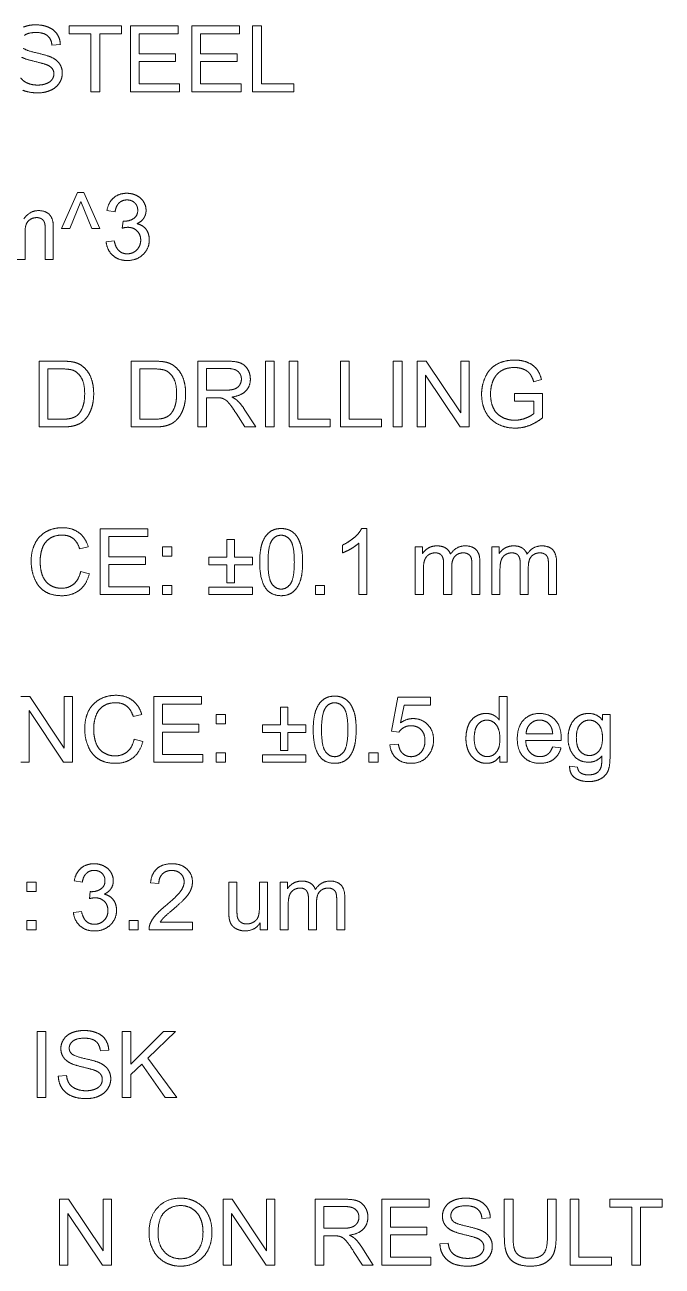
# Model space of a CAD drawing. Header units: millimetres. Extents: x -205 to 205, y -139 to 139.
# Drawn here: x 112.08 to 128.37, y -34.52 to -2.78 of the extents above; entities that cross this region are included whole.
import ezdxf

# ---------------------------------------------------------------- set-up
doc = ezdxf.new("R2010")
doc.units = ezdxf.units.MM
doc.layers.add('dimensions', color=7, linetype='Continuous', lineweight=18)

msp = doc.modelspace()

# ---------------------------------------------------------------- linework, layer by layer
at = {"layer": 'dimensions'}
for p, q in [((113.22, -2.808), (113.22, -3.007)), ((114.553, -2.808), (113.22, -2.808)), ((114.553, -3.007), (114.553, -2.808)), ((114.786, -2.808), (114.786, -4.491)), ((116.002, -2.808), (114.786, -2.808)), ((116.002, -3.007), (116.002, -2.808)), ((116.354, -2.808), (116.354, -4.491)), ((117.57, -2.808), (116.354, -2.808)), ((117.57, -3.007), (117.57, -2.808)), ((117.907, -2.808), (117.907, -4.491)), ((118.13, -2.808), (117.907, -2.808)), ((118.13, -4.292), (118.13, -2.808)), ((113.22, -3.007), (113.774, -3.007)), ((113.774, -3.007), (113.774, -4.491)), ((113.997, -3.007), (114.553, -3.007)), ((113.997, -4.491), (113.997, -3.007)), ((115.009, -3.007), (116.002, -3.007)), ((115.009, -3.522), (115.009, -3.007)), ((116.576, -3.007), (117.57, -3.007)), ((116.576, -3.522), (116.576, -3.007)), ((112.778, -3.298), (112.992, -3.282)), ((115.939, -3.522), (115.009, -3.522)), ((115.009, -3.719), (115.939, -3.719)), ((115.009, -4.292), (115.009, -3.719)), ((115.939, -3.719), (115.939, -3.522)), ((117.507, -3.522), (116.576, -3.522)), ((116.576, -3.719), (117.507, -3.719)), ((116.576, -4.292), (116.576, -3.719)), ((117.507, -3.719), (117.507, -3.522)), ((116.041, -4.292), (115.009, -4.292)), ((116.041, -4.491), (116.041, -4.292)), ((117.609, -4.292), (116.576, -4.292)), ((117.609, -4.491), (117.609, -4.292)), ((118.958, -4.292), (118.13, -4.292)), ((118.958, -4.491), (118.958, -4.292)), ((113.774, -4.491), (113.997, -4.491)), ((114.786, -4.491), (116.041, -4.491)), ((116.354, -4.491), (117.609, -4.491)), ((117.907, -4.491), (118.958, -4.491)), ((113.429, -7.065), (113.024, -7.985)), ((113.236, -7.985), (113.512, -7.299)), ((113.596, -7.065), (113.429, -7.065)), ((113.512, -7.299), (113.795, -7.985)), ((114.003, -7.985), (113.596, -7.065)), ((114.184, -7.523), (114.391, -7.56)), ((114.594, -7.799), (114.571, -7.98)), ((112.09, -8.776), (112.09, -8.068)), ((112.605, -8.009), (112.605, -8.776)), ((112.811, -8.776), (112.811, -7.94)), ((113.024, -7.985), (113.236, -7.985)), ((113.795, -7.985), (114.003, -7.985)), ((114.37, -8.305), (114.164, -8.332)), ((111.884, -8.776), (112.09, -8.776)), ((112.605, -8.776), (112.811, -8.776)), ((112.453, -11.38), (112.453, -13.062)), ((113.032, -11.38), (112.453, -11.38)), ((114.803, -11.38), (114.803, -13.062)), ((115.382, -11.38), (114.803, -11.38)), ((116.503, -11.38), (116.503, -13.062)), ((117.249, -11.38), (116.503, -11.38)), ((118.235, -11.38), (118.235, -13.062)), ((118.457, -11.38), (118.235, -11.38)), ((118.457, -13.062), (118.457, -11.38)), ((118.841, -11.38), (118.841, -13.062)), ((119.063, -11.38), (118.841, -11.38)), ((119.063, -12.863), (119.063, -11.38)), ((120.148, -11.38), (120.148, -13.062)), ((120.37, -11.38), (120.148, -11.38)), ((120.37, -12.863), (120.37, -11.38)), ((121.502, -11.38), (121.502, -13.062)), ((121.724, -11.38), (121.502, -11.38)), ((121.724, -13.062), (121.724, -11.38)), ((122.114, -11.38), (122.114, -13.062)), ((122.343, -11.38), (122.114, -11.38)), ((123.226, -12.701), (122.343, -11.38)), ((123.226, -11.38), (123.226, -12.701)), ((123.44, -11.38), (123.226, -11.38)), ((123.44, -13.062), (123.44, -11.38)), ((112.675, -12.863), (112.675, -11.578)), ((112.675, -11.578), (113.029, -11.578)), ((115.025, -12.863), (115.025, -11.578)), ((115.025, -11.578), (115.379, -11.578)), ((116.726, -12.122), (116.726, -11.566)), ((116.726, -11.566), (117.258, -11.566)), ((122.328, -11.74), (123.211, -13.062)), ((122.328, -13.062), (122.328, -11.74)), ((125.087, -11.905), (125.288, -11.85)), ((117.204, -12.122), (116.726, -12.122)), ((116.726, -12.315), (116.984, -12.315)), ((116.726, -13.062), (116.726, -12.315)), ((125.314, -12.204), (124.601, -12.205)), ((124.601, -12.205), (124.601, -12.402)), ((125.314, -12.828), (125.314, -12.204)), ((117.986, -13.062), (117.693, -12.604)), ((124.601, -12.402), (125.096, -12.402)), ((125.096, -12.402), (125.096, -12.715)), ((113.035, -12.863), (112.675, -12.863)), ((115.385, -12.863), (115.025, -12.863)), ((117.483, -12.712), (117.706, -13.062)), ((119.892, -12.863), (119.063, -12.863)), ((119.892, -13.062), (119.892, -12.863)), ((121.199, -12.863), (120.37, -12.863)), ((121.199, -13.062), (121.199, -12.863)), ((112.453, -13.062), (113.06, -13.062)), ((114.803, -13.062), (115.41, -13.062)), ((116.503, -13.062), (116.726, -13.062)), ((117.706, -13.062), (117.986, -13.062)), ((118.235, -13.062), (118.457, -13.062)), ((118.841, -13.062), (119.892, -13.062)), ((120.148, -13.062), (121.199, -13.062)), ((121.502, -13.062), (121.724, -13.062)), ((122.114, -13.062), (122.328, -13.062)), ((123.211, -13.062), (123.44, -13.062)), ((114.012, -15.666), (114.012, -17.348)), ((115.228, -15.666), (114.012, -15.666)), ((114.235, -15.864), (115.228, -15.864)), ((114.235, -16.379), (114.235, -15.864)), ((115.228, -15.864), (115.228, -15.666)), ((120.825, -15.659), (120.692, -15.659)), ((120.825, -17.348), (120.825, -15.659)), ((113.485, -16.178), (113.705, -16.127)), ((115.606, -16.129), (115.606, -16.364)), ((115.841, -16.129), (115.606, -16.129)), ((115.841, -16.364), (115.841, -16.129)), ((117.247, -15.937), (117.247, -16.395)), ((117.442, -15.937), (117.247, -15.937)), ((117.442, -16.395), (117.442, -15.937)), ((120.205, -16.081), (120.205, -16.281)), ((120.618, -16.032), (120.618, -17.348)), ((122.064, -16.129), (122.064, -17.348)), ((122.249, -16.129), (122.064, -16.129)), ((122.249, -16.3), (122.249, -16.129)), ((124.021, -16.129), (124.021, -17.348)), ((124.206, -16.129), (124.021, -16.129)), ((124.206, -16.3), (124.206, -16.129)), ((115.165, -16.379), (114.235, -16.379)), ((115.165, -16.577), (115.165, -16.379)), ((115.606, -16.364), (115.841, -16.364)), ((116.789, -16.395), (116.789, -16.587)), ((117.247, -16.395), (116.789, -16.395)), ((117.9, -16.395), (117.442, -16.395)), ((117.9, -16.587), (117.9, -16.395)), ((113.733, -16.814), (113.511, -16.758)), ((114.235, -16.577), (115.165, -16.577)), ((114.235, -17.149), (114.235, -16.577)), ((116.789, -16.587), (117.247, -16.587)), ((117.247, -16.587), (117.247, -17.049)), ((117.442, -16.587), (117.9, -16.587)), ((117.442, -17.049), (117.442, -16.587)), ((122.27, -17.348), (122.27, -16.715)), ((122.788, -16.556), (122.788, -17.348)), ((122.995, -17.348), (122.995, -16.64)), ((123.51, -16.58), (123.51, -17.348)), ((123.715, -17.348), (123.715, -16.511)), ((124.228, -17.348), (124.228, -16.715)), ((124.746, -16.556), (124.746, -17.348)), ((124.952, -17.348), (124.952, -16.64)), ((125.467, -16.58), (125.467, -17.348)), ((125.673, -17.348), (125.673, -16.511)), ((115.606, -17.112), (115.606, -17.348)), ((115.841, -17.112), (115.606, -17.112)), ((115.841, -17.348), (115.841, -17.112)), ((117.247, -17.049), (117.442, -17.049)), ((119.51, -17.112), (119.51, -17.348)), ((119.745, -17.112), (119.51, -17.112)), ((119.745, -17.348), (119.745, -17.112)), ((114.012, -17.348), (115.268, -17.348)), ((115.268, -17.149), (114.235, -17.149)), ((115.268, -17.348), (115.268, -17.149)), ((115.606, -17.348), (115.841, -17.348)), ((116.789, -17.155), (116.789, -17.348)), ((117.9, -17.155), (116.789, -17.155)), ((116.789, -17.348), (117.9, -17.348)), ((117.9, -17.348), (117.9, -17.155)), ((119.51, -17.348), (119.745, -17.348)), ((120.618, -17.348), (120.825, -17.348)), ((122.064, -17.348), (122.27, -17.348)), ((122.788, -17.348), (122.995, -17.348)), ((123.51, -17.348), (123.715, -17.348)), ((124.021, -17.348), (124.228, -17.348)), ((124.746, -17.348), (124.952, -17.348)), ((125.467, -17.348), (125.673, -17.348)), ((112.208, -19.951), (111.979, -19.951)), ((113.091, -21.272), (112.208, -19.951)), ((113.091, -19.951), (113.091, -21.272)), ((113.305, -19.951), (113.091, -19.951)), ((113.305, -21.633), (113.305, -19.951)), ((115.381, -19.951), (115.381, -21.633)), ((116.597, -19.951), (115.381, -19.951)), ((116.597, -20.15), (116.597, -19.951)), ((121.615, -19.974), (121.452, -20.838)), ((122.451, -19.974), (121.615, -19.974)), ((122.451, -20.172), (122.451, -19.974)), ((124.209, -19.951), (124.209, -20.555)), ((124.414, -19.951), (124.209, -19.951)), ((124.414, -21.633), (124.414, -19.951)), ((112.193, -20.312), (113.076, -21.633)), ((112.193, -21.633), (112.193, -20.312)), ((115.603, -20.15), (116.597, -20.15)), ((115.603, -20.665), (115.603, -20.15)), ((118.615, -20.223), (118.615, -20.681)), ((118.81, -20.223), (118.615, -20.223)), ((118.81, -20.681), (118.81, -20.223)), ((121.689, -20.624), (121.78, -20.172)), ((121.78, -20.172), (122.451, -20.172)), ((114.854, -20.464), (115.073, -20.413)), ((116.974, -20.415), (116.974, -20.65)), ((117.21, -20.415), (116.974, -20.415)), ((117.21, -20.65), (117.21, -20.415)), ((126.851, -20.415), (126.851, -20.562)), ((127.041, -20.415), (126.851, -20.415)), ((127.041, -21.468), (127.041, -20.415)), ((116.534, -20.665), (115.603, -20.665)), ((115.603, -20.862), (116.534, -20.862)), ((115.603, -21.435), (115.603, -20.862)), ((116.534, -20.862), (116.534, -20.665)), ((116.974, -20.65), (117.21, -20.65)), ((118.157, -20.681), (118.157, -20.873)), ((118.615, -20.681), (118.157, -20.681)), ((118.157, -20.873), (118.615, -20.873)), ((118.615, -20.873), (118.615, -21.335)), ((119.268, -20.681), (118.81, -20.681)), ((118.81, -20.873), (119.268, -20.873)), ((118.81, -21.335), (118.81, -20.873)), ((119.268, -20.873), (119.268, -20.681)), ((121.452, -20.838), (121.646, -20.863)), ((125.576, -20.907), (124.895, -20.907)), ((115.102, -21.1), (114.879, -21.044)), ((121.632, -21.174), (121.415, -21.193)), ((124.884, -21.077), (125.793, -21.077)), ((125.787, -21.267), (125.573, -21.241)), ((116.636, -21.435), (115.603, -21.435)), ((116.636, -21.633), (116.636, -21.435)), ((116.974, -21.398), (116.974, -21.633)), ((117.21, -21.398), (116.974, -21.398)), ((117.21, -21.633), (117.21, -21.398)), ((118.157, -21.441), (118.157, -21.633)), ((119.268, -21.441), (118.157, -21.441)), ((118.615, -21.335), (118.81, -21.335)), ((119.268, -21.633), (119.268, -21.441)), ((120.878, -21.398), (120.878, -21.633)), ((121.113, -21.398), (120.878, -21.398)), ((121.113, -21.633), (121.113, -21.398)), ((124.223, -21.48), (124.223, -21.633)), ((111.979, -21.633), (112.193, -21.633)), ((113.076, -21.633), (113.305, -21.633)), ((115.381, -21.633), (116.636, -21.633)), ((116.974, -21.633), (117.21, -21.633)), ((118.157, -21.633), (119.268, -21.633)), ((120.878, -21.633), (121.113, -21.633)), ((124.223, -21.633), (124.414, -21.633)), ((126.209, -21.764), (126.008, -21.734)), ((112.134, -24.701), (112.134, -24.936)), ((112.37, -24.701), (112.134, -24.701)), ((112.37, -24.936), (112.37, -24.701)), ((113.347, -24.666), (113.554, -24.703)), ((115.298, -24.717), (115.51, -24.738)), ((117.298, -24.701), (117.298, -25.456)), ((117.504, -24.701), (117.298, -24.701)), ((117.504, -25.376), (117.504, -24.701)), ((118.079, -24.701), (118.079, -25.353)), ((118.286, -24.701), (118.079, -24.701)), ((118.286, -25.919), (118.286, -24.701)), ((118.609, -24.701), (118.609, -25.919)), ((118.794, -24.701), (118.609, -24.701)), ((118.794, -24.871), (118.794, -24.701)), ((112.134, -24.936), (112.37, -24.936)), ((113.757, -24.941), (113.734, -25.123)), ((118.816, -25.919), (118.816, -25.287)), ((119.334, -25.127), (119.334, -25.919)), ((119.54, -25.919), (119.54, -25.211)), ((120.055, -25.151), (120.055, -25.919)), ((120.261, -25.919), (120.261, -25.083)), ((112.134, -25.684), (112.134, -25.919)), ((112.37, -25.684), (112.134, -25.684)), ((112.37, -25.919), (112.37, -25.684)), ((113.533, -25.448), (113.327, -25.475)), ((114.748, -25.684), (114.748, -25.919)), ((114.984, -25.684), (114.748, -25.684)), ((114.984, -25.919), (114.984, -25.684)), ((112.134, -25.919), (112.37, -25.919)), ((114.748, -25.919), (114.984, -25.919)), ((115.259, -25.919), (116.371, -25.919)), ((116.371, -25.721), (115.546, -25.721)), ((116.371, -25.919), (116.371, -25.721)), ((118.101, -25.74), (118.101, -25.919)), ((118.101, -25.919), (118.286, -25.919)), ((118.609, -25.919), (118.816, -25.919)), ((119.334, -25.919), (119.54, -25.919)), ((120.055, -25.919), (120.261, -25.919)), ((112.401, -28.523), (112.401, -30.205)), ((112.624, -28.523), (112.401, -28.523)), ((112.624, -30.205), (112.624, -28.523)), ((114.574, -28.523), (114.574, -30.205)), ((114.797, -28.523), (114.574, -28.523)), ((114.797, -29.357), (114.797, -28.523)), ((115.632, -28.523), (114.797, -29.357)), ((115.228, -29.204), (115.934, -28.523)), ((115.934, -28.523), (115.632, -28.523)), ((114.016, -29.013), (114.229, -28.997)), ((114.797, -29.622), (115.072, -29.353)), ((115.072, -29.353), (115.671, -30.205)), ((115.965, -30.205), (115.228, -29.204)), ((113.15, -29.646), (112.94, -29.664)), ((114.797, -30.205), (114.797, -29.622)), ((112.401, -30.205), (112.624, -30.205)), ((114.574, -30.205), (114.797, -30.205)), ((115.671, -30.205), (115.965, -30.205)), ((112.974, -32.808), (112.974, -34.491)), ((113.202, -32.808), (112.974, -32.808)), ((114.086, -34.129), (113.202, -32.808)), ((114.086, -32.808), (114.086, -34.129)), ((114.299, -32.808), (114.086, -32.808)), ((114.299, -34.491), (114.299, -32.808)), ((117.152, -32.808), (117.152, -34.491)), ((117.38, -32.808), (117.152, -32.808)), ((118.264, -34.129), (117.38, -32.808)), ((118.264, -32.808), (118.264, -34.129)), ((118.477, -32.808), (118.264, -32.808)), ((118.477, -34.491), (118.477, -32.808)), ((119.507, -32.808), (119.507, -34.491)), ((120.253, -32.808), (119.507, -32.808)), ((119.73, -33.551), (119.73, -32.994)), ((119.73, -32.994), (120.262, -32.994)), ((121.206, -32.808), (121.206, -34.491)), ((122.422, -32.808), (121.206, -32.808)), ((121.428, -33.007), (122.422, -33.007)), ((121.428, -33.522), (121.428, -33.007)), ((122.422, -33.007), (122.422, -32.808)), ((124.339, -32.808), (124.339, -33.78)), ((124.562, -32.808), (124.339, -32.808)), ((124.562, -33.779), (124.562, -32.808)), ((125.44, -32.808), (125.44, -33.779)), ((125.662, -32.808), (125.44, -32.808)), ((125.662, -33.78), (125.662, -32.808)), ((126.024, -32.808), (126.024, -34.491)), ((126.246, -32.808), (126.024, -32.808)), ((126.246, -34.292), (126.246, -32.808)), ((127.039, -32.808), (127.039, -33.007)), ((128.373, -32.808), (127.039, -32.808)), ((127.039, -33.007), (127.594, -33.007)), ((127.594, -33.007), (127.594, -34.491)), ((127.816, -33.007), (128.373, -33.007)), ((127.816, -34.491), (127.816, -33.007)), ((128.373, -33.007), (128.373, -32.808)), ((113.187, -33.169), (114.071, -34.491)), ((113.187, -34.491), (113.187, -33.169)), ((117.365, -33.169), (118.249, -34.491)), ((117.365, -34.491), (117.365, -33.169)), ((123.768, -33.298), (123.981, -33.282)), ((120.208, -33.551), (119.73, -33.551)), ((122.359, -33.522), (121.428, -33.522)), ((122.359, -33.719), (122.359, -33.522)), ((119.73, -33.744), (119.988, -33.744)), ((119.73, -34.491), (119.73, -33.744)), ((121.428, -33.719), (122.359, -33.719)), ((121.428, -34.292), (121.428, -33.719)), ((122.903, -33.932), (122.693, -33.95)), ((120.487, -34.141), (120.71, -34.491)), ((120.99, -34.491), (120.697, -34.033)), ((112.974, -34.491), (113.187, -34.491)), ((114.071, -34.491), (114.299, -34.491)), ((117.152, -34.491), (117.365, -34.491)), ((118.249, -34.491), (118.477, -34.491)), ((119.507, -34.491), (119.73, -34.491)), ((120.71, -34.491), (120.99, -34.491)), ((121.206, -34.491), (122.461, -34.491)), ((122.461, -34.292), (121.428, -34.292)), ((122.461, -34.491), (122.461, -34.292)), ((126.024, -34.491), (127.075, -34.491)), ((127.075, -34.292), (126.246, -34.292)), ((127.075, -34.491), (127.075, -34.292)), ((127.594, -34.491), (127.816, -34.491))]:
    msp.add_line(p, q, dxfattribs=at)
for points in [[(112.051, -2.837), (112.189, -2.78), (112.359, -2.78)], [(112.359, -2.78), (112.546, -2.78), (112.689, -2.84)], [(112.689, -2.84), (112.832, -2.9), (112.909, -3.017)], [(112.368, -2.976), (112.166, -2.976), (112.074, -3.05)], [(112.662, -3.057), (112.562, -2.976), (112.368, -2.976)], [(112.778, -3.298), (112.761, -3.139), (112.662, -3.057)], [(112.909, -3.017), (112.986, -3.134), (112.992, -3.282)], [(112.047, -3.378), (112.111, -3.436), (112.383, -3.497)], [(112.331, -3.714), (112.099, -3.659), (112.006, -3.609)], [(112.63, -3.796), (112.562, -3.77), (112.331, -3.714)], [(112.383, -3.497), (112.654, -3.559), (112.755, -3.605)], [(112.782, -3.896), (112.736, -3.836), (112.63, -3.796)], [(112.755, -3.605), (112.902, -3.672), (112.972, -3.776)], [(112.972, -3.776), (113.042, -3.88), (113.042, -4.015)], [(112.78, -4.178), (112.827, -4.112), (112.827, -4.034)], [(112.827, -4.034), (112.827, -3.955), (112.782, -3.896)], [(113.042, -4.015), (113.042, -4.15), (112.965, -4.269)], [(111.982, -4.139), (112.037, -4.22), (112.152, -4.27)], [(112.152, -4.27), (112.266, -4.32), (112.41, -4.32)], [(112.41, -4.32), (112.537, -4.32), (112.635, -4.282)], [(112.635, -4.282), (112.732, -4.244), (112.78, -4.178)], [(112.965, -4.269), (112.888, -4.387), (112.744, -4.453)], [(112.42, -4.519), (112.192, -4.519), (112.037, -4.453)], [(112.744, -4.453), (112.6, -4.519), (112.42, -4.519)], [(114.184, -7.523), (114.222, -7.316), (114.356, -7.201)], [(114.356, -7.201), (114.491, -7.087), (114.69, -7.087)], [(114.695, -7.257), (114.574, -7.257), (114.494, -7.333)], [(114.69, -7.087), (114.828, -7.087), (114.944, -7.146)], [(114.893, -7.332), (114.817, -7.257), (114.695, -7.257)], [(114.944, -7.146), (115.06, -7.205), (115.121, -7.308)], [(112.058, -7.744), (112.203, -7.53), (112.434, -7.53)], [(112.434, -7.53), (112.616, -7.53), (112.713, -7.631)], [(114.494, -7.333), (114.414, -7.408), (114.391, -7.56)], [(114.865, -7.732), (114.97, -7.663), (114.97, -7.52)], [(114.97, -7.52), (114.97, -7.406), (114.893, -7.332)], [(115.121, -7.308), (115.183, -7.41), (115.183, -7.524)], [(115.183, -7.524), (115.183, -7.633), (115.124, -7.723)], [(112.175, -7.795), (112.09, -7.88), (112.09, -8.068)], [(112.389, -7.709), (112.26, -7.709), (112.175, -7.795)], [(112.512, -7.742), (112.46, -7.709), (112.389, -7.709)], [(112.585, -7.83), (112.565, -7.776), (112.512, -7.742)], [(112.605, -8.009), (112.605, -7.885), (112.585, -7.83)], [(112.713, -7.631), (112.811, -7.731), (112.811, -7.94)], [(114.594, -7.799), (114.615, -7.801), (114.627, -7.801)], [(114.627, -7.801), (114.759, -7.801), (114.865, -7.732)], [(115.124, -7.723), (115.066, -7.812), (114.951, -7.865)], [(114.951, -7.865), (115.1, -7.9), (115.183, -8.008)], [(114.717, -7.957), (114.658, -7.957), (114.571, -7.98)], [(114.953, -8.049), (114.86, -7.957), (114.717, -7.957)], [(115.046, -8.284), (115.046, -8.142), (114.953, -8.049)], [(115.183, -8.008), (115.265, -8.116), (115.265, -8.279)], [(114.331, -8.674), (114.184, -8.542), (114.164, -8.332)], [(114.37, -8.305), (114.406, -8.48), (114.491, -8.558)], [(114.491, -8.558), (114.577, -8.635), (114.7, -8.635)], [(114.7, -8.635), (114.845, -8.635), (114.946, -8.534)], [(114.946, -8.534), (115.046, -8.433), (115.046, -8.284)], [(115.265, -8.279), (115.265, -8.5), (115.105, -8.653)], [(114.698, -8.806), (114.477, -8.806), (114.331, -8.674)], [(115.105, -8.653), (114.944, -8.806), (114.698, -8.806)], [(113.032, -11.38), (113.228, -11.38), (113.332, -11.404)], [(113.332, -11.404), (113.476, -11.437), (113.578, -11.524)], [(115.382, -11.38), (115.578, -11.38), (115.682, -11.404)], [(115.682, -11.404), (115.826, -11.437), (115.928, -11.524)], [(117.249, -11.38), (117.474, -11.38), (117.591, -11.425)], [(117.591, -11.425), (117.708, -11.47), (117.778, -11.585)], [(124.156, -11.454), (124.349, -11.351), (124.6, -11.351)], [(124.6, -11.351), (124.782, -11.351), (124.93, -11.41)], [(124.93, -11.41), (125.077, -11.469), (125.161, -11.575)], [(113.317, -11.613), (113.227, -11.578), (113.029, -11.578)], [(113.527, -11.803), (113.441, -11.661), (113.317, -11.613)], [(113.578, -11.524), (113.712, -11.637), (113.778, -11.812)], [(115.667, -11.613), (115.577, -11.578), (115.379, -11.578)], [(115.877, -11.803), (115.791, -11.661), (115.667, -11.613)], [(115.928, -11.524), (116.062, -11.637), (116.128, -11.812)], [(117.532, -11.643), (117.445, -11.566), (117.258, -11.566)], [(117.619, -11.839), (117.619, -11.719), (117.532, -11.643)], [(117.778, -11.585), (117.848, -11.7), (117.848, -11.839)], [(123.86, -11.771), (123.963, -11.558), (124.156, -11.454)], [(124.157, -11.71), (124.089, -11.786), (124.051, -11.877)], [(124.337, -11.588), (124.226, -11.635), (124.157, -11.71)], [(124.601, -11.542), (124.448, -11.542), (124.337, -11.588)], [(124.833, -11.586), (124.728, -11.542), (124.601, -11.542)], [(124.993, -11.703), (124.937, -11.63), (124.833, -11.586)], [(125.087, -11.905), (125.05, -11.777), (124.993, -11.703)], [(125.161, -11.575), (125.245, -11.68), (125.288, -11.85)], [(113.614, -12.208), (113.614, -11.944), (113.527, -11.803)], [(113.778, -11.812), (113.844, -11.987), (113.844, -12.212)], [(115.964, -12.208), (115.964, -11.944), (115.877, -11.803)], [(116.128, -11.812), (116.194, -11.987), (116.194, -12.212)], [(117.443, -12.091), (117.529, -12.059), (117.574, -11.99)], [(117.574, -11.99), (117.619, -11.92), (117.619, -11.839)], [(117.848, -11.839), (117.848, -12.018), (117.732, -12.141)], [(123.758, -12.229), (123.758, -11.983), (123.86, -11.771)], [(124.051, -11.877), (123.987, -12.033), (123.987, -12.215)], [(113.57, -12.532), (113.614, -12.399), (113.614, -12.208)], [(113.844, -12.212), (113.844, -12.403), (113.799, -12.551)], [(115.92, -12.532), (115.964, -12.399), (115.964, -12.208)], [(116.194, -12.212), (116.194, -12.403), (116.149, -12.551)], [(117.108, -12.323), (117.07, -12.315), (116.984, -12.315)], [(117.21, -12.368), (117.16, -12.336), (117.108, -12.323)], [(117.204, -12.122), (117.357, -12.122), (117.443, -12.091)], [(117.323, -12.48), (117.259, -12.4), (117.21, -12.368)], [(117.732, -12.141), (117.616, -12.263), (117.374, -12.297)], [(117.374, -12.297), (117.463, -12.339), (117.508, -12.38)], [(123.861, -12.678), (123.758, -12.477), (123.758, -12.229)], [(123.987, -12.215), (123.987, -12.44), (124.065, -12.592)], [(113.446, -12.745), (113.526, -12.666), (113.57, -12.532)], [(113.799, -12.551), (113.754, -12.699), (113.684, -12.796)], [(115.796, -12.745), (115.876, -12.666), (115.92, -12.532)], [(116.149, -12.551), (116.104, -12.699), (116.034, -12.796)], [(117.483, -12.712), (117.386, -12.561), (117.323, -12.48)], [(117.508, -12.38), (117.606, -12.47), (117.693, -12.604)], [(124.167, -12.985), (123.964, -12.878), (123.861, -12.678)], [(124.065, -12.592), (124.142, -12.743), (124.29, -12.816)], [(113.035, -12.863), (113.201, -12.863), (113.296, -12.832)], [(113.296, -12.832), (113.39, -12.801), (113.446, -12.745)], [(113.531, -12.949), (113.448, -13.005), (113.33, -13.033)], [(113.684, -12.796), (113.614, -12.893), (113.531, -12.949)], [(115.385, -12.863), (115.551, -12.863), (115.646, -12.832)], [(115.646, -12.832), (115.74, -12.801), (115.796, -12.745)], [(115.881, -12.949), (115.798, -13.005), (115.68, -13.033)], [(116.034, -12.796), (115.964, -12.893), (115.881, -12.949)], [(124.617, -13.091), (124.369, -13.091), (124.167, -12.985)], [(124.29, -12.816), (124.438, -12.89), (124.604, -12.89)], [(124.604, -12.89), (124.749, -12.89), (124.887, -12.834)], [(124.887, -12.834), (125.024, -12.779), (125.096, -12.715)], [(125.314, -12.828), (125.149, -12.959), (124.975, -13.025)], [(113.33, -13.033), (113.212, -13.062), (113.06, -13.062)], [(115.68, -13.033), (115.562, -13.062), (115.41, -13.062)], [(124.975, -13.025), (124.801, -13.091), (124.617, -13.091)], [(112.347, -16.036), (112.447, -15.84), (112.632, -15.738)], [(112.632, -15.738), (112.818, -15.637), (113.04, -15.637)], [(113.036, -15.827), (112.842, -15.827), (112.712, -15.92)], [(113.316, -15.911), (113.204, -15.827), (113.036, -15.827)], [(113.04, -15.637), (113.293, -15.637), (113.465, -15.765)], [(113.465, -15.765), (113.637, -15.894), (113.705, -16.127)], [(118.148, -16.038), (118.21, -15.856), (118.331, -15.757)], [(118.331, -15.757), (118.452, -15.659), (118.635, -15.659)], [(118.633, -15.83), (118.491, -15.83), (118.406, -15.95)], [(118.875, -15.966), (118.778, -15.83), (118.633, -15.83)], [(118.635, -15.659), (118.771, -15.659), (118.873, -15.713)], [(118.873, -15.713), (118.975, -15.768), (119.042, -15.87)], [(120.508, -15.884), (120.638, -15.768), (120.692, -15.659)], [(112.246, -16.494), (112.246, -16.231), (112.347, -16.036)], [(112.529, -16.17), (112.476, -16.326), (112.476, -16.493)], [(112.712, -15.92), (112.581, -16.013), (112.529, -16.17)], [(113.485, -16.178), (113.427, -15.995), (113.316, -15.911)], [(118.087, -16.518), (118.087, -16.22), (118.148, -16.038)], [(118.406, -15.95), (118.299, -16.104), (118.299, -16.518)], [(118.972, -16.518), (118.972, -16.103), (118.875, -15.966)], [(119.042, -15.87), (119.108, -15.973), (119.146, -16.12)], [(119.146, -16.12), (119.184, -16.268), (119.184, -16.518)], [(120.205, -16.081), (120.378, -15.999), (120.508, -15.884)], [(120.422, -16.174), (120.301, -16.245), (120.205, -16.281)], [(120.618, -16.032), (120.544, -16.103), (120.422, -16.174)], [(122.249, -16.3), (122.306, -16.211), (122.401, -16.156)], [(122.401, -16.156), (122.497, -16.102), (122.618, -16.102)], [(122.618, -16.102), (122.754, -16.102), (122.84, -16.158)], [(122.84, -16.158), (122.927, -16.214), (122.962, -16.315)], [(122.962, -16.315), (123.107, -16.102), (123.339, -16.102)], [(123.339, -16.102), (123.52, -16.102), (123.618, -16.202)], [(124.206, -16.3), (124.264, -16.211), (124.359, -16.156)], [(124.359, -16.156), (124.454, -16.102), (124.576, -16.102)], [(124.576, -16.102), (124.711, -16.102), (124.798, -16.158)], [(124.798, -16.158), (124.884, -16.214), (124.92, -16.315)], [(124.92, -16.315), (125.065, -16.102), (125.296, -16.102)], [(125.296, -16.102), (125.478, -16.102), (125.575, -16.202)], [(112.335, -16.945), (112.246, -16.735), (112.246, -16.494)], [(112.476, -16.493), (112.476, -16.707), (112.538, -16.867)], [(122.304, -16.461), (122.27, -16.549), (122.27, -16.715)], [(122.411, -16.326), (122.337, -16.372), (122.304, -16.461)], [(122.572, -16.281), (122.485, -16.281), (122.411, -16.326)], [(122.737, -16.349), (122.687, -16.281), (122.572, -16.281)], [(122.788, -16.556), (122.788, -16.418), (122.737, -16.349)], [(123.079, -16.366), (122.995, -16.452), (122.995, -16.64)], [(123.293, -16.281), (123.164, -16.281), (123.079, -16.366)], [(123.417, -16.314), (123.364, -16.281), (123.293, -16.281)], [(123.49, -16.402), (123.47, -16.347), (123.417, -16.314)], [(123.51, -16.58), (123.51, -16.456), (123.49, -16.402)], [(123.618, -16.202), (123.715, -16.302), (123.715, -16.511)], [(124.261, -16.461), (124.228, -16.549), (124.228, -16.715)], [(124.369, -16.326), (124.295, -16.372), (124.261, -16.461)], [(124.53, -16.281), (124.443, -16.281), (124.369, -16.326)], [(124.695, -16.349), (124.645, -16.281), (124.53, -16.281)], [(124.746, -16.556), (124.746, -16.418), (124.695, -16.349)], [(125.037, -16.366), (124.952, -16.452), (124.952, -16.64)], [(125.25, -16.281), (125.122, -16.281), (125.037, -16.366)], [(125.374, -16.314), (125.322, -16.281), (125.25, -16.281)], [(125.447, -16.402), (125.427, -16.347), (125.374, -16.314)], [(125.467, -16.58), (125.467, -16.456), (125.447, -16.402)], [(125.575, -16.202), (125.673, -16.302), (125.673, -16.511)], [(113.335, -17.078), (113.465, -16.97), (113.511, -16.758)], [(113.733, -16.814), (113.663, -17.088), (113.481, -17.232)], [(118.253, -17.202), (118.087, -16.992), (118.087, -16.518)], [(118.299, -16.518), (118.299, -16.932), (118.396, -17.069)], [(118.875, -17.069), (118.972, -16.931), (118.972, -16.518)], [(119.184, -16.518), (119.184, -16.814), (119.123, -16.996)], [(112.594, -17.266), (112.424, -17.155), (112.335, -16.945)], [(112.538, -16.867), (112.601, -17.028), (112.733, -17.107)], [(112.733, -17.107), (112.865, -17.186), (113.018, -17.186)], [(113.018, -17.186), (113.206, -17.186), (113.335, -17.078)], [(118.396, -17.069), (118.493, -17.207), (118.635, -17.207)], [(118.635, -17.207), (118.778, -17.207), (118.875, -17.069)], [(119.123, -16.996), (119.062, -17.178), (118.941, -17.277)], [(113.037, -17.376), (112.765, -17.376), (112.594, -17.266)], [(113.481, -17.232), (113.3, -17.376), (113.037, -17.376)], [(118.635, -17.376), (118.392, -17.376), (118.253, -17.202)], [(118.941, -17.277), (118.82, -17.376), (118.635, -17.376)], [(114.001, -20.024), (114.186, -19.923), (114.409, -19.923)], [(114.409, -19.923), (114.661, -19.923), (114.833, -20.051)], [(119.699, -20.043), (119.82, -19.944), (120.004, -19.944)], [(120.004, -19.944), (120.139, -19.944), (120.241, -19.999)], [(113.715, -20.321), (113.815, -20.126), (114.001, -20.024)], [(114.08, -20.206), (113.95, -20.299), (113.897, -20.456)], [(114.404, -20.113), (114.21, -20.113), (114.08, -20.206)], [(114.684, -20.197), (114.573, -20.113), (114.404, -20.113)], [(114.854, -20.464), (114.795, -20.281), (114.684, -20.197)], [(114.833, -20.051), (115.005, -20.18), (115.073, -20.413)], [(119.517, -20.324), (119.578, -20.142), (119.699, -20.043)], [(119.774, -20.236), (119.667, -20.39), (119.667, -20.804)], [(120.001, -20.115), (119.859, -20.115), (119.774, -20.236)], [(120.243, -20.252), (120.146, -20.115), (120.001, -20.115)], [(120.241, -19.999), (120.343, -20.053), (120.41, -20.156)], [(120.34, -20.804), (120.34, -20.388), (120.243, -20.252)], [(120.41, -20.156), (120.476, -20.259), (120.514, -20.406)], [(113.615, -20.78), (113.615, -20.517), (113.715, -20.321)], [(113.897, -20.456), (113.844, -20.612), (113.844, -20.779)], [(119.455, -20.804), (119.455, -20.505), (119.517, -20.324)], [(120.514, -20.406), (120.552, -20.554), (120.552, -20.804)], [(121.689, -20.624), (121.841, -20.518), (122.007, -20.518)], [(122.007, -20.518), (122.227, -20.518), (122.379, -20.671)], [(123.418, -20.694), (123.479, -20.546), (123.601, -20.466)], [(123.601, -20.466), (123.723, -20.387), (123.873, -20.387)], [(123.892, -20.558), (123.755, -20.558), (123.662, -20.671)], [(123.873, -20.387), (123.983, -20.387), (124.069, -20.434)], [(124.13, -20.675), (124.034, -20.558), (123.892, -20.558)], [(124.069, -20.434), (124.155, -20.48), (124.209, -20.555)], [(124.67, -21.034), (124.67, -20.727), (124.829, -20.557)], [(124.829, -20.557), (124.987, -20.387), (125.24, -20.387)], [(125.242, -20.557), (125.1, -20.557), (125.003, -20.652)], [(125.24, -20.387), (125.484, -20.387), (125.639, -20.554)], [(125.498, -20.676), (125.399, -20.557), (125.242, -20.557)], [(125.639, -20.554), (125.794, -20.72), (125.794, -21.022)], [(126.03, -20.695), (126.093, -20.548), (126.213, -20.468)], [(126.213, -20.468), (126.333, -20.387), (126.495, -20.387)], [(126.51, -20.558), (126.372, -20.558), (126.276, -20.67)], [(126.495, -20.387), (126.711, -20.387), (126.851, -20.562)], [(126.749, -20.672), (126.65, -20.558), (126.51, -20.558)], [(113.704, -21.231), (113.615, -21.021), (113.615, -20.78)], [(113.844, -20.779), (113.844, -20.993), (113.907, -21.153)], [(119.622, -21.488), (119.455, -21.278), (119.455, -20.804)], [(119.667, -20.804), (119.667, -21.218), (119.764, -21.355)], [(120.243, -21.355), (120.34, -21.217), (120.34, -20.804)], [(120.552, -20.804), (120.552, -21.1), (120.491, -21.282)], [(121.772, -20.746), (121.692, -20.791), (121.646, -20.863)], [(121.952, -20.701), (121.852, -20.701), (121.772, -20.746)], [(122.212, -20.803), (122.113, -20.701), (121.952, -20.701)], [(122.311, -21.081), (122.311, -20.905), (122.212, -20.803)], [(122.379, -20.671), (122.53, -20.823), (122.53, -21.063)], [(123.358, -21.025), (123.358, -20.843), (123.418, -20.694)], [(123.662, -20.671), (123.57, -20.783), (123.57, -21.025)], [(124.226, -21.042), (124.226, -20.792), (124.13, -20.675)], [(125.003, -20.652), (124.906, -20.748), (124.895, -20.907)], [(125.576, -20.907), (125.562, -20.753), (125.498, -20.676)], [(125.967, -21.017), (125.967, -20.843), (126.03, -20.695)], [(126.276, -20.67), (126.179, -20.782), (126.179, -21.002)], [(126.848, -21.009), (126.848, -20.785), (126.749, -20.672)], [(113.963, -21.551), (113.792, -21.441), (113.704, -21.231)], [(113.907, -21.153), (113.969, -21.313), (114.101, -21.392)], [(114.704, -21.364), (114.833, -21.256), (114.879, -21.044)], [(115.102, -21.1), (115.032, -21.374), (114.85, -21.518)], [(121.581, -21.534), (121.436, -21.405), (121.415, -21.193)], [(121.632, -21.174), (121.656, -21.333), (121.744, -21.413)], [(122.208, -21.38), (122.311, -21.267), (122.311, -21.081)], [(122.53, -21.063), (122.53, -21.291), (122.397, -21.458)], [(123.425, -21.356), (123.358, -21.212), (123.358, -21.025)], [(123.57, -21.025), (123.57, -21.259), (123.669, -21.375)], [(124.132, -21.38), (124.226, -21.27), (124.226, -21.042)], [(124.827, -21.496), (124.67, -21.332), (124.67, -21.034)], [(124.884, -21.077), (124.895, -21.278), (124.997, -21.384)], [(125.446, -21.431), (125.526, -21.372), (125.573, -21.241)], [(125.794, -21.022), (125.794, -21.04), (125.793, -21.077)], [(126.105, -21.452), (125.967, -21.271), (125.967, -21.017)], [(126.179, -21.002), (126.179, -21.242), (126.275, -21.352)], [(126.752, -21.353), (126.848, -21.243), (126.848, -21.009)], [(114.405, -21.662), (114.133, -21.662), (113.963, -21.551)], [(114.101, -21.392), (114.233, -21.472), (114.387, -21.472)], [(114.387, -21.472), (114.574, -21.472), (114.704, -21.364)], [(114.85, -21.518), (114.668, -21.662), (114.405, -21.662)], [(120.004, -21.662), (119.76, -21.662), (119.622, -21.488)], [(119.764, -21.355), (119.861, -21.492), (120.004, -21.492)], [(120.004, -21.492), (120.146, -21.492), (120.243, -21.355)], [(120.309, -21.563), (120.188, -21.662), (120.004, -21.662)], [(120.491, -21.282), (120.431, -21.464), (120.309, -21.563)], [(121.955, -21.662), (121.726, -21.662), (121.581, -21.534)], [(121.744, -21.413), (121.832, -21.492), (121.955, -21.492)], [(121.955, -21.492), (122.105, -21.492), (122.208, -21.38)], [(122.397, -21.458), (122.235, -21.662), (121.955, -21.662)], [(123.614, -21.581), (123.492, -21.5), (123.425, -21.356)], [(123.882, -21.661), (123.736, -21.661), (123.614, -21.581)], [(123.669, -21.375), (123.767, -21.491), (123.902, -21.491)], [(124.223, -21.48), (124.107, -21.661), (123.882, -21.661)], [(123.902, -21.491), (124.037, -21.491), (124.132, -21.38)], [(125.251, -21.661), (124.984, -21.661), (124.827, -21.496)], [(124.997, -21.384), (125.1, -21.491), (125.252, -21.491)], [(125.6, -21.558), (125.463, -21.661), (125.251, -21.661)], [(125.252, -21.491), (125.366, -21.491), (125.446, -21.431)], [(125.787, -21.267), (125.736, -21.454), (125.6, -21.558)], [(126.494, -21.633), (126.242, -21.633), (126.105, -21.452)], [(126.275, -21.352), (126.37, -21.462), (126.513, -21.462)], [(126.831, -21.474), (126.696, -21.633), (126.494, -21.633)], [(126.513, -21.462), (126.655, -21.462), (126.752, -21.353)], [(126.816, -21.739), (126.832, -21.676), (126.831, -21.474)], [(127.041, -21.468), (127.041, -21.753), (126.983, -21.871)], [(126.138, -22.03), (126.004, -21.932), (126.008, -21.734)], [(126.209, -21.764), (126.222, -21.857), (126.279, -21.9)], [(126.279, -21.9), (126.356, -21.957), (126.489, -21.957)], [(126.489, -21.957), (126.633, -21.957), (126.711, -21.9)], [(126.711, -21.9), (126.789, -21.842), (126.816, -21.739)], [(126.983, -21.871), (126.925, -21.99), (126.799, -22.059)], [(126.49, -22.128), (126.272, -22.128), (126.138, -22.03)], [(126.799, -22.059), (126.674, -22.128), (126.49, -22.128)], [(113.347, -24.666), (113.385, -24.458), (113.519, -24.344)], [(113.519, -24.344), (113.654, -24.23), (113.853, -24.23)], [(113.858, -24.4), (113.737, -24.4), (113.657, -24.476)], [(113.853, -24.23), (113.991, -24.23), (114.107, -24.289)], [(114.056, -24.474), (113.979, -24.4), (113.858, -24.4)], [(114.107, -24.289), (114.223, -24.348), (114.284, -24.45)], [(115.298, -24.717), (115.32, -24.479), (115.462, -24.355)], [(115.462, -24.355), (115.604, -24.23), (115.844, -24.23)], [(115.84, -24.401), (115.69, -24.401), (115.601, -24.491)], [(116.068, -24.485), (115.981, -24.401), (115.84, -24.401)], [(115.844, -24.23), (116.086, -24.23), (116.227, -24.364)], [(116.227, -24.364), (116.368, -24.499), (116.368, -24.697)], [(113.657, -24.476), (113.577, -24.551), (113.554, -24.703)], [(114.028, -24.875), (114.133, -24.806), (114.133, -24.663)], [(114.133, -24.663), (114.133, -24.549), (114.056, -24.474)], [(114.284, -24.45), (114.346, -24.552), (114.346, -24.667)], [(114.346, -24.667), (114.346, -24.776), (114.287, -24.866)], [(115.601, -24.491), (115.511, -24.58), (115.51, -24.738)], [(116.06, -24.941), (116.156, -24.81), (116.156, -24.692)], [(116.156, -24.692), (116.156, -24.57), (116.068, -24.485)], [(116.368, -24.697), (116.368, -24.798), (116.327, -24.896)], [(118.794, -24.871), (118.852, -24.782), (118.947, -24.727)], [(118.947, -24.727), (119.042, -24.673), (119.164, -24.673)], [(119.164, -24.673), (119.299, -24.673), (119.386, -24.729)], [(119.386, -24.729), (119.472, -24.785), (119.508, -24.886)], [(119.508, -24.886), (119.653, -24.673), (119.884, -24.673)], [(119.884, -24.673), (120.066, -24.673), (120.163, -24.773)], [(113.757, -24.941), (113.778, -24.944), (113.79, -24.944)], [(113.79, -24.944), (113.922, -24.944), (114.028, -24.875)], [(114.287, -24.866), (114.228, -24.955), (114.114, -25.008)], [(114.114, -25.008), (114.263, -25.042), (114.346, -25.151)], [(115.689, -25.297), (115.963, -25.072), (116.06, -24.941)], [(116.327, -24.896), (116.286, -24.993), (116.19, -25.101)], [(118.849, -25.032), (118.816, -25.12), (118.816, -25.287)], [(118.957, -24.898), (118.883, -24.944), (118.849, -25.032)], [(119.118, -24.852), (119.031, -24.852), (118.957, -24.898)], [(119.283, -24.921), (119.233, -24.852), (119.118, -24.852)], [(119.334, -25.127), (119.334, -24.99), (119.283, -24.921)], [(119.625, -24.937), (119.54, -25.023), (119.54, -25.211)], [(119.838, -24.852), (119.71, -24.852), (119.625, -24.937)], [(119.962, -24.885), (119.91, -24.852), (119.838, -24.852)], [(120.035, -24.973), (120.015, -24.919), (119.962, -24.885)], [(120.055, -25.151), (120.055, -25.028), (120.035, -24.973)], [(120.163, -24.773), (120.261, -24.874), (120.261, -25.083)], [(113.88, -25.1), (113.821, -25.1), (113.734, -25.123)], [(114.116, -25.192), (114.023, -25.1), (113.88, -25.1)], [(114.209, -25.427), (114.209, -25.285), (114.116, -25.192)], [(114.346, -25.151), (114.428, -25.259), (114.428, -25.422)], [(115.419, -25.552), (115.512, -25.442), (115.689, -25.297)], [(116.19, -25.101), (116.094, -25.209), (115.872, -25.397)], [(117.504, -25.376), (117.504, -25.538), (117.517, -25.594)], [(118.046, -25.592), (118.079, -25.509), (118.079, -25.353)], [(113.494, -25.817), (113.347, -25.685), (113.327, -25.475)], [(113.533, -25.448), (113.569, -25.623), (113.654, -25.701)], [(113.654, -25.701), (113.74, -25.778), (113.862, -25.778)], [(113.862, -25.778), (114.008, -25.778), (114.109, -25.677)], [(114.109, -25.677), (114.209, -25.576), (114.209, -25.427)], [(114.428, -25.422), (114.428, -25.643), (114.267, -25.796)], [(115.283, -25.776), (115.325, -25.662), (115.419, -25.552)], [(115.633, -25.609), (115.58, -25.664), (115.546, -25.721)], [(115.872, -25.397), (115.686, -25.553), (115.633, -25.609)], [(117.311, -25.648), (117.298, -25.587), (117.298, -25.456)], [(117.374, -25.801), (117.329, -25.739), (117.311, -25.648)], [(117.517, -25.594), (117.537, -25.676), (117.6, -25.722)], [(117.93, -25.721), (118.012, -25.674), (118.046, -25.592)], [(113.861, -25.949), (113.64, -25.949), (113.494, -25.817)], [(114.267, -25.796), (114.107, -25.949), (113.861, -25.949)], [(115.259, -25.919), (115.257, -25.845), (115.283, -25.776)], [(117.513, -25.905), (117.42, -25.864), (117.374, -25.801)], [(117.714, -25.947), (117.607, -25.947), (117.513, -25.905)], [(117.6, -25.722), (117.663, -25.769), (117.756, -25.769)], [(118.101, -25.74), (117.959, -25.947), (117.714, -25.947)], [(117.756, -25.769), (117.849, -25.769), (117.93, -25.721)], [(113.077, -28.719), (113.149, -28.609), (113.288, -28.551)], [(113.288, -28.551), (113.427, -28.494), (113.597, -28.494)], [(113.597, -28.494), (113.784, -28.494), (113.927, -28.554)], [(113.927, -28.554), (114.07, -28.614), (114.146, -28.731)], [(113.005, -28.958), (113.005, -28.83), (113.077, -28.719)], [(113.312, -28.764), (113.219, -28.838), (113.219, -28.943)], [(113.606, -28.69), (113.404, -28.69), (113.312, -28.764)], [(113.899, -28.772), (113.8, -28.69), (113.606, -28.69)], [(114.016, -29.013), (113.998, -28.853), (113.899, -28.772)], [(114.146, -28.731), (114.223, -28.849), (114.229, -28.997)], [(113.064, -29.167), (113.005, -29.073), (113.005, -28.958)], [(113.243, -29.324), (113.123, -29.26), (113.064, -29.167)], [(113.219, -28.943), (113.219, -29.033), (113.285, -29.092)], [(113.285, -29.092), (113.349, -29.15), (113.62, -29.212)], [(113.568, -29.429), (113.336, -29.373), (113.243, -29.324)], [(113.868, -29.511), (113.8, -29.484), (113.568, -29.429)], [(113.62, -29.212), (113.892, -29.273), (113.993, -29.319)], [(114.019, -29.61), (113.973, -29.551), (113.868, -29.511)], [(113.993, -29.319), (114.14, -29.387), (114.21, -29.491)], [(114.21, -29.491), (114.28, -29.594), (114.28, -29.73)], [(113.033, -29.967), (112.945, -29.833), (112.94, -29.664)], [(113.15, -29.646), (113.165, -29.772), (113.22, -29.853)], [(114.017, -29.892), (114.065, -29.826), (114.065, -29.748)], [(114.065, -29.748), (114.065, -29.669), (114.019, -29.61)], [(114.28, -29.73), (114.28, -29.864), (114.203, -29.983)], [(113.275, -30.167), (113.121, -30.1), (113.033, -29.967)], [(113.22, -29.853), (113.274, -29.934), (113.389, -29.984)], [(113.389, -29.984), (113.504, -30.034), (113.647, -30.034)], [(113.647, -30.034), (113.775, -30.034), (113.872, -29.996)], [(113.872, -29.996), (113.97, -29.958), (114.017, -29.892)], [(114.203, -29.983), (114.126, -30.102), (113.982, -30.168)], [(113.658, -30.234), (113.429, -30.234), (113.275, -30.167)], [(113.982, -30.168), (113.838, -30.234), (113.658, -30.234)], [(115.483, -33.015), (115.708, -32.779), (116.064, -32.779)], [(116.065, -32.97), (115.829, -32.97), (115.658, -33.133)], [(116.064, -32.779), (116.297, -32.779), (116.484, -32.89)], [(116.365, -33.054), (116.231, -32.97), (116.065, -32.97)], [(116.484, -32.89), (116.671, -33.001), (116.769, -33.2)], [(120.253, -32.808), (120.478, -32.808), (120.595, -32.854)], [(120.536, -33.071), (120.449, -32.994), (120.262, -32.994)], [(120.595, -32.854), (120.712, -32.899), (120.782, -33.014)], [(122.757, -33.243), (122.757, -33.116), (122.829, -33.005)], [(122.829, -33.005), (122.902, -32.894), (123.04, -32.837)], [(123.04, -32.837), (123.179, -32.78), (123.349, -32.78)], [(123.358, -32.976), (123.156, -32.976), (123.064, -33.05)], [(123.349, -32.78), (123.536, -32.78), (123.679, -32.84)], [(123.651, -33.057), (123.552, -32.976), (123.358, -32.976)], [(123.679, -32.84), (123.822, -32.9), (123.899, -33.017)], [(115.258, -33.671), (115.258, -33.252), (115.483, -33.015)], [(115.658, -33.133), (115.488, -33.295), (115.488, -33.675)], [(116.568, -33.292), (116.499, -33.139), (116.365, -33.054)], [(116.638, -33.651), (116.638, -33.445), (116.568, -33.292)], [(116.769, -33.2), (116.867, -33.399), (116.867, -33.652)], [(120.623, -33.267), (120.623, -33.148), (120.536, -33.071)], [(120.578, -33.418), (120.623, -33.349), (120.623, -33.267)], [(120.852, -33.267), (120.852, -33.446), (120.736, -33.569)], [(120.782, -33.014), (120.852, -33.129), (120.852, -33.267)], [(122.816, -33.453), (122.757, -33.359), (122.757, -33.243)], [(123.064, -33.05), (122.972, -33.124), (122.972, -33.228)], [(122.972, -33.228), (122.972, -33.319), (123.037, -33.378)], [(123.768, -33.298), (123.751, -33.139), (123.651, -33.057)], [(123.899, -33.017), (123.976, -33.134), (123.981, -33.282)], [(120.208, -33.551), (120.361, -33.551), (120.447, -33.519)], [(120.736, -33.569), (120.62, -33.692), (120.378, -33.725)], [(120.447, -33.519), (120.533, -33.488), (120.578, -33.418)], [(122.996, -33.609), (122.875, -33.546), (122.816, -33.453)], [(123.32, -33.714), (123.089, -33.659), (122.996, -33.609)], [(123.037, -33.378), (123.101, -33.436), (123.373, -33.497)], [(123.373, -33.497), (123.644, -33.559), (123.745, -33.605)], [(123.745, -33.605), (123.892, -33.672), (123.962, -33.776)], [(115.355, -34.091), (115.258, -33.893), (115.258, -33.671)], [(115.488, -33.675), (115.488, -33.979), (115.651, -34.154)], [(116.475, -34.152), (116.638, -33.975), (116.638, -33.651)], [(116.867, -33.652), (116.867, -33.908), (116.764, -34.11)], [(120.112, -33.752), (120.074, -33.744), (119.988, -33.744)], [(120.214, -33.796), (120.164, -33.764), (120.112, -33.752)], [(120.327, -33.909), (120.264, -33.828), (120.214, -33.796)], [(120.487, -34.141), (120.39, -33.989), (120.327, -33.909)], [(120.378, -33.725), (120.467, -33.768), (120.513, -33.809)], [(120.513, -33.809), (120.61, -33.898), (120.697, -34.033)], [(122.785, -34.252), (122.697, -34.119), (122.693, -33.95)], [(122.903, -33.932), (122.918, -34.058), (122.972, -34.139)], [(123.62, -33.796), (123.552, -33.77), (123.32, -33.714)], [(123.771, -33.896), (123.725, -33.836), (123.62, -33.796)], [(123.817, -34.034), (123.817, -33.955), (123.771, -33.896)], [(123.962, -33.776), (124.032, -33.88), (124.032, -34.015)], [(124.404, -34.202), (124.339, -34.048), (124.339, -33.78)], [(124.562, -33.779), (124.562, -33.998), (124.603, -34.102)], [(125.335, -34.207), (125.44, -34.096), (125.44, -33.779)], [(125.662, -33.78), (125.662, -34.034), (125.605, -34.183)], [(115.638, -34.404), (115.451, -34.29), (115.355, -34.091)], [(115.651, -34.154), (115.815, -34.329), (116.062, -34.329)], [(116.062, -34.329), (116.313, -34.329), (116.475, -34.152)], [(116.764, -34.11), (116.661, -34.312), (116.471, -34.415)], [(123.027, -34.453), (122.873, -34.386), (122.785, -34.252)], [(122.972, -34.139), (123.027, -34.22), (123.141, -34.27)], [(123.141, -34.27), (123.256, -34.32), (123.4, -34.32)], [(123.624, -34.282), (123.722, -34.244), (123.77, -34.178)], [(123.955, -34.269), (123.878, -34.387), (123.734, -34.453)], [(123.77, -34.178), (123.817, -34.112), (123.817, -34.034)], [(124.032, -34.015), (124.032, -34.15), (123.955, -34.269)], [(124.618, -34.438), (124.468, -34.356), (124.404, -34.202)], [(124.603, -34.102), (124.643, -34.206), (124.743, -34.262)], [(124.743, -34.262), (124.842, -34.318), (124.985, -34.318)], [(124.985, -34.318), (125.231, -34.318), (125.335, -34.207)], [(125.605, -34.183), (125.548, -34.332), (125.398, -34.426)], [(116.063, -34.519), (115.825, -34.519), (115.638, -34.404)], [(116.471, -34.415), (116.282, -34.519), (116.063, -34.519)], [(123.41, -34.519), (123.182, -34.519), (123.027, -34.453)], [(123.4, -34.32), (123.527, -34.32), (123.624, -34.282)], [(123.734, -34.453), (123.59, -34.519), (123.41, -34.519)], [(125.005, -34.519), (124.768, -34.519), (124.618, -34.438)], [(125.398, -34.426), (125.248, -34.519), (125.005, -34.519)]]:
    msp.add_open_spline(points, degree=2, dxfattribs=at)

doc.saveas('drawing.dxf')
